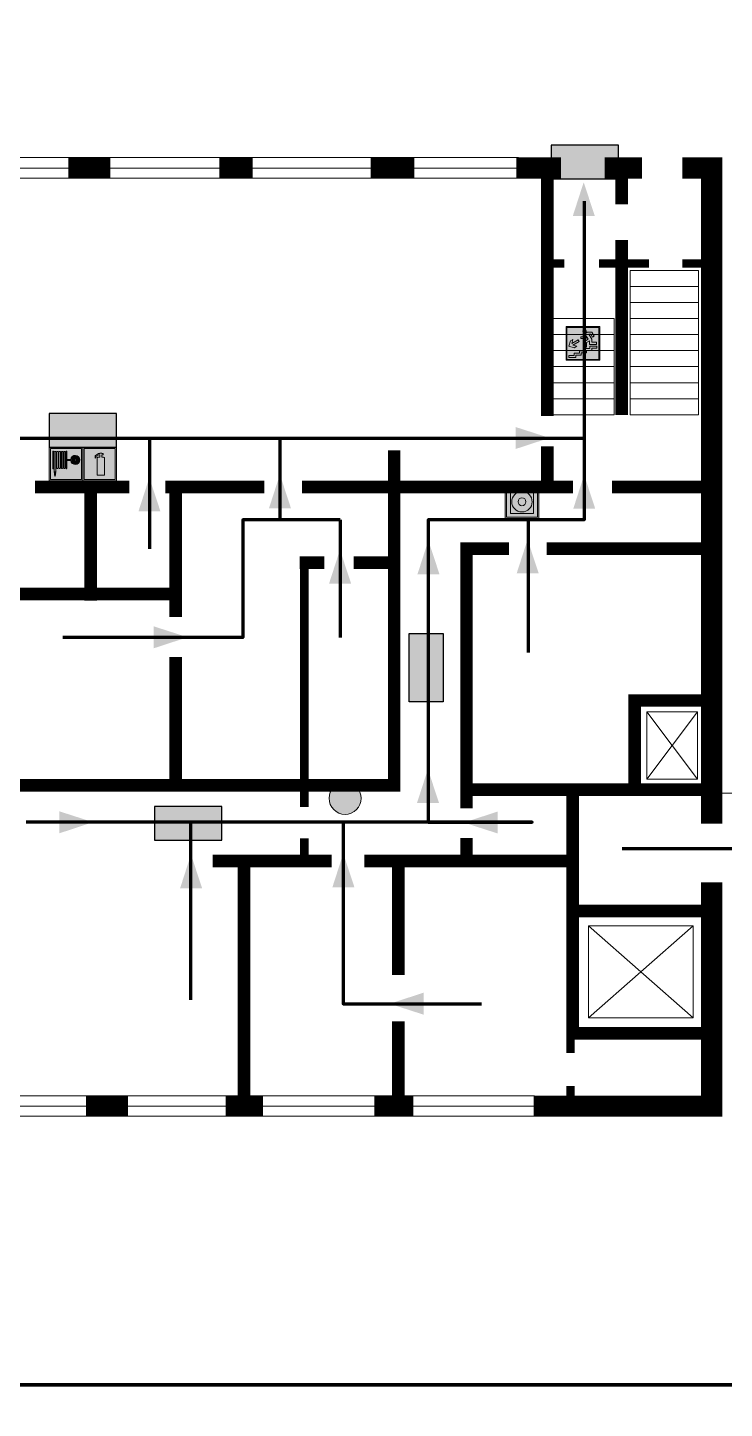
# Model space of a CAD drawing. Header units: millimetres. Extents: x 13114 to 67229, y 22859 to 38520.
# Drawn here: x 30772.3 to 30937.9, y 30494.2 to 30822.3 of the extents above; entities that cross this region are included whole.
import ezdxf

# ---------------------------------------------------------------- set-up
doc = ezdxf.new("R2010")
doc.units = ezdxf.units.MM
doc.layers.add('План_Штампы', color=7, linetype='Continuous')

# ---------------------------------------------------------------- blocks, each defined once
blk = doc.blocks.new('A$C7B4425F7')
at = {"true_color": 0xffffff}
blk.add_hatch(color=7, dxfattribs=at).paths.add_polyline_path([(0, 0), (-16, 0), (-16, -8), (0, -8)])
h = blk.add_hatch(color=126)
h.paths.add_polyline_path([(-0.2, -0.2), (-15.8, -0.2), (-15.8, -7.8), (-0.2, -7.8)])
h.paths.add_polyline_path([(-11.76, -2.03), (-11.76, -3.66), (-11.17, -3.66, -0.568275), (-11.17, -6.18), (-12.58, -6.18), (-12.58, -2.03)], flags=16)
h.paths.add_polyline_path([(-13.33, -4.12, -0.495768), (-13.59, -6.18), (-15.03, -6.18), (-15.03, -2.03), (-13.59, -2.03, -0.487973)], flags=16)
h.paths.add_polyline_path([(-10.25, -2.03), (-9.48, -2.03), (-9.48, -6.18), (-10.25, -6.18)], flags=16)
h.paths.add_polyline_path([(-13.84, -3.69), (-14.24, -3.69), (-14.24, -3.03), (-13.9, -3.03, -0.692621)], flags=0)
h.paths.add_polyline_path([(-9.15, -2.03), (-8.4, -2.03), (-8.04, -3.07), (-7.68, -2.03), (-6.93, -2.03), (-7.64, -4.1), (-6.93, -6.18), (-7.68, -6.18), (-8.04, -5.14), (-8.4, -6.18), (-9.15, -6.18), (-8.44, -4.1)], flags=16)
h.paths.add_polyline_path([(-11.76, -4.46), (-11.42, -4.46, -0.692621), (-11.36, -5.12), (-11.76, -5.12)], flags=0)
h.paths.add_polyline_path([(-13.9, -5.2), (-14.24, -5.2), (-14.24, -4.55), (-13.84, -4.55, -0.708038)], flags=0)
edge = h.paths.add_edge_path(flags=16)
edge.add_ellipse((-5.51, -4.08), major_axis=(0, 2.05), ratio=0.586184, start_angle=0, end_angle=360)
edge = h.paths.add_edge_path(flags=0)
edge.add_ellipse((-5.51, -4.08), major_axis=(0, 1.14), ratio=0.454828, start_angle=0, end_angle=360)
h.paths.add_polyline_path([(-4.13, -4.96, 0.377264), (-3.48, -4.52, 0.0555), (-3.16, -2.03), (-1.66, -2.03), (-1.66, -4.96), (-0.96, -4.96), (-0.96, -7.01), (-1.75, -7.01), (-1.75, -6.18), (-3.3, -6.18), (-3.3, -7.02), (-4.13, -7.02)], flags=16)
h.paths.add_polyline_path([(-2.73, -2.91), (-2.28, -2.91), (-2.28, -4.96), (-3.05, -4.96, 0.079136)], flags=0)
at = {"color": 126}
blk.add_lwpolyline([(-16, -8), (0, -8), (0, 0), (-16, 0)], close=True, dxfattribs=at)
blk = doc.blocks.new('A$C32E8229D')
at = {"true_color": 0xffffff}
blk.add_hatch(color=7, dxfattribs=at).paths.add_polyline_path([(0, 0), (0, -8), (16, -8), (16, 0)])
h = blk.add_hatch(color=126)
h.paths.add_polyline_path([(0.2, -0.2), (15.8, -0.2), (15.8, -7.8), (0.2, -7.8)])
h.paths.add_polyline_path([(13.49, -2.05), (12.08, -2.05), (11.37, -2.63, 0.162397), (11.29, -2.84), (11.29, -3.63), (10.35, -3.63), (10.35, -4.05), (11.68, -4.05), (11.68, -3.48), (12.26, -4.28), (11.29, -5.1), (11.29, -6.78), (11.85, -6.78), (11.85, -5.44), (12.8, -4.64), (12.8, -5.94), (14.46, -5.94), (14.46, -5.39), (13.45, -5.39), (13.45, -3.97), (12.46, -2.59), (13.15, -2.59), (13.69, -3.34), (14.18, -3)], flags=16)
h.paths.add_polyline_path([(10.74, -1.82, 1), (11.8, -1.82, 1)], flags=16)
h.paths.add_polyline_path([(9.39, -3.59), (5.99, -3.59), (6.56, -3.03), (5.91, -3.03), (5.1, -3.83), (5.91, -4.64), (6.56, -4.64), (5.99, -4.09), (9.39, -4.09)], flags=16)
h.paths.add_polyline_path([(4.29, -1.08), (1.72, -1.08), (1.72, -6.6), (4.29, -6.6)], flags=16)
at = {"color": 126}
blk.add_lwpolyline([(16, -8), (0, -8), (0, 0), (16, 0)], close=True, dxfattribs=at)
blk = doc.blocks.new('A$C54414219')
at = {"true_color": 0xffffff}
h = blk.add_hatch(color=7, dxfattribs=at)
h.paths.add_polyline_path([(2.39, -9.45), (2.39, -18.3), (11.23, -18.3), (11.23, -9.45)], flags=0)
h.paths.add_polyline_path([(10.71, -13.87, -1), (2.92, -13.87, -1)], flags=0)
h.paths.add_polyline_path([(8.3, -13.87, -1), (5.33, -13.87, -1)], flags=0)
h.paths.add_polyline_path([(0.41, -7.47), (0.41, -20.27), (13.21, -20.27), (13.21, -7.47)])
h.paths.add_polyline_path([(0.92, -19.77), (12.71, -19.77), (12.71, -7.98), (0.92, -7.98)], flags=16)
h.paths.add_polyline_path([(11.23, -9.45), (11.23, -18.3), (2.39, -18.3), (2.39, -9.45)], flags=0)
at = {"lineweight": 5}
h = blk.add_hatch(color=242, dxfattribs=at)
h.paths.add_polyline_path([(12.71, -7.98), (0.92, -7.98), (0.92, -19.77), (12.71, -19.77)])
h.paths.add_polyline_path([(11.23, -18.3), (2.39, -18.3), (2.39, -9.45), (11.23, -9.45)], flags=16)
h.paths.add_polyline_path([(10.71, -13.87, -1), (2.92, -13.87, -1)], flags=0)
h.paths.add_polyline_path([(8.3, -13.87, -1), (5.33, -13.87, -1)], flags=0)
at = {"true_color": 0xffffff}
h = blk.add_hatch(color=7, dxfattribs=at)
h.paths.add_polyline_path([(2.39, -9.45), (2.39, -18.3), (11.23, -18.3), (11.23, -9.45)])
h.paths.add_polyline_path([(10.71, -13.87, -1), (2.92, -13.87, -1)], flags=16)
h.paths.add_polyline_path([(8.3, -13.87, -1), (5.33, -13.87, -1)], flags=0)
at = {"lineweight": 5}
h = blk.add_hatch(color=242, dxfattribs=at)
h.paths.add_polyline_path([(2.92, -13.87, 1), (10.71, -13.87, 1)])
h.paths.add_polyline_path([(8.3, -13.87, -1), (5.33, -13.87, -1)], flags=16)
at = {"color": 242, "lineweight": 5}
for p, q in [((0.41, -20.27), (0.41, -7.47)), ((0.41, -7.47), (13.21, -7.47)), ((0.41, -7.47), (13.21, -7.47)), ((13.21, -20.27), (13.21, -7.47)), ((0.41, -20.27), (13.21, -20.27))]:
    blk.add_line(p, q, dxfattribs=at)
for points in [[(0.92, -7.98), (12.71, -7.98), (12.71, -19.77), (0.92, -19.77)], [(2.39, -9.45), (11.23, -9.45), (11.23, -18.3), (2.39, -18.3)]]:
    blk.add_lwpolyline(points, close=True, dxfattribs=at)
for radius in [3.89, 1.49]:
    blk.add_circle((6.81, -13.87), radius, dxfattribs=at)
blk = doc.blocks.new('A$C37112FD5')
at = {"true_color": 0xf5f5ff}
h = blk.add_hatch(color=7, dxfattribs=at)
h.dxf.hatch_style = 1
h.paths.add_polyline_path([(12.8, -7.4), (0, -7.4), (0, -20.2), (12.8, -20.2)])
h.paths.add_polyline_path([(12.29, -7.91), (12.29, -19.69), (0.51, -19.69), (0.51, -7.91)], flags=16)
h.paths.add_polyline_path([(4.98, -9.04, -0.42597), (5.17, -9.22), (5.17, -12.25), (5.17, -15.29, -0.432244), (4.98, -15.47), (4.83, -15.47, -0.42597), (4.64, -15.29), (4.64, -12.25), (4.64, -9.22, -0.432244), (4.83, -9.04)], flags=0)
h.paths.add_polyline_path([(4.28, -9.22), (4.28, -12.25), (4.28, -15.29, -0.432244), (4.09, -15.47), (3.94, -15.47, -0.42597), (3.75, -15.29), (3.75, -12.25), (3.75, -9.22, -0.432244), (3.94, -9.04), (4.09, -9.04, -0.42597)], flags=0)
h.paths.add_polyline_path([(5.72, -9.04), (5.87, -9.04, -0.42597), (6.06, -9.22), (6.06, -12.25), (6.06, -15.29, -0.432244), (5.87, -15.47), (5.72, -15.47, -0.42597), (5.53, -15.29), (5.53, -12.25), (5.53, -9.22, -0.432244)], flags=0)
h.paths.add_polyline_path([(6.42, -8.9), (6.5, -8.9, -0.42597), (6.69, -9.08), (6.69, -12.03), (8.21, -12.03, -15.824349), (8.21, -12.47), (6.69, -12.47), (6.69, -15.42, -0.432244), (6.5, -15.6), (6.42, -15.6)], flags=0)
h.paths.add_polyline_path([(3.39, -9.22), (3.39, -12.25), (3.39, -15.29, -0.432244), (3.2, -15.47), (3.05, -15.47, -0.42597), (2.85, -15.29), (2.85, -12.25), (2.85, -9.22, -0.432244), (3.05, -9.04), (3.2, -9.04, -0.42597)], flags=0)
h.paths.add_polyline_path([(2.5, -9.22), (2.5, -16.71), (1.96, -16.71), (1.96, -9.22, -0.432244), (2.15, -9.04), (2.31, -9.04, -0.42597)], flags=0)
h.paths.add_polyline_path([(1.61, -8.9), (1.61, -15.6), (1.57, -15.6, -0.42597), (1.37, -15.42), (1.37, -12.03), (1.37, -9.09, -0.432244), (1.57, -8.9)], flags=0)
h.paths.add_polyline_path([(9.76, -10.81), (9.76, -12.03), (8.49, -12.03, -0.336371)], flags=0)
h.paths.add_polyline_path([(8.49, -12.47), (9.76, -12.47), (9.76, -13.7, -0.336371)], flags=0)
h.paths.add_polyline_path([(10.11, -10.81, -0.336371), (11.38, -12.03), (10.11, -12.03)], flags=0)
h.paths.add_polyline_path([(10.11, -12.47), (11.38, -12.47, -0.336371), (10.11, -13.7)], flags=0)
h.paths.add_polyline_path([(2.5, -16.84), (2.5, -17.05), (1.97, -17.05), (1.97, -16.84)], flags=0)
h.paths.add_polyline_path([(2.5, -17.24, -0.033778), (2.24, -18.6, -0.033778), (1.97, -17.24)], flags=0)
h = blk.add_hatch(color=242)
h.dxf.hatch_style = 1
h.paths.add_polyline_path([(12.29, -7.91), (0.51, -7.91), (0.51, -19.69), (12.29, -19.69)])
h.paths.add_polyline_path([(6.42, -15.6), (6.42, -8.9), (6.5, -8.9, -0.42597), (6.69, -9.08), (6.69, -12.03), (8.21, -12.03, -15.824349), (8.21, -12.47), (6.69, -12.47), (6.69, -15.42, -0.432244), (6.5, -15.6)], flags=16)
h.paths.add_polyline_path([(5.87, -15.47), (5.72, -15.47, -0.42597), (5.53, -15.29), (5.53, -12.25), (5.53, -9.22, -0.432244), (5.72, -9.04), (5.87, -9.04, -0.42597), (6.06, -9.22), (6.06, -12.25), (6.06, -15.29, -0.432244)], flags=16)
h.paths.add_polyline_path([(4.98, -15.47), (4.83, -15.47, -0.42597), (4.64, -15.29), (4.64, -12.25), (4.64, -9.22, -0.432244), (4.83, -9.04), (4.98, -9.04, -0.42597), (5.17, -9.22), (5.17, -12.25), (5.17, -15.29, -0.432244)], flags=16)
h.paths.add_polyline_path([(4.09, -15.47), (3.94, -15.47, -0.42597), (3.75, -15.29), (3.75, -12.25), (3.75, -9.22, -0.432244), (3.94, -9.04), (4.09, -9.04, -0.42597), (4.28, -9.22), (4.28, -12.25), (4.28, -15.29, -0.432244)], flags=16)
h.paths.add_polyline_path([(3.2, -15.47), (3.05, -15.47, -0.42597), (2.85, -15.29), (2.85, -12.25), (2.85, -9.22, -0.432244), (3.05, -9.04), (3.2, -9.04, -0.42597), (3.39, -9.22), (3.39, -12.25), (3.39, -15.29, -0.432244)], flags=16)
h.paths.add_polyline_path([(2.5, -17.05), (1.97, -17.05), (1.97, -16.84), (2.5, -16.84)], flags=16)
h.paths.add_polyline_path([(2.5, -17.24, -0.033778), (2.24, -18.6, -0.033778), (1.97, -17.24)], flags=16)
h.paths.add_polyline_path([(2.5, -16.71), (1.96, -16.71), (1.96, -9.22, -0.432244), (2.15, -9.04), (2.31, -9.04, -0.42597), (2.5, -9.22)], flags=16)
h.paths.add_polyline_path([(1.61, -15.6), (1.57, -15.6, -0.42597), (1.37, -15.42), (1.37, -12.03), (1.37, -9.09, -0.432244), (1.57, -8.9), (1.61, -8.9)], flags=16)
h.paths.add_polyline_path([(8.49, -12.47), (9.76, -12.47), (9.76, -13.7, -0.336371)], flags=0)
h.paths.add_polyline_path([(10.11, -13.7), (10.11, -12.47), (11.38, -12.47, -0.336371)], flags=0)
h.paths.add_polyline_path([(8.49, -12.03, -0.336371), (9.76, -10.81), (9.76, -12.03)], flags=0)
h.paths.add_polyline_path([(10.11, -12.03), (10.11, -10.81, -0.336371), (11.38, -12.03)], flags=0)
h = blk.add_hatch(color=7, dxfattribs=at)
h.dxf.hatch_style = 1
h.paths.add_polyline_path([(1.61, -8.9), (1.57, -8.9, 0.432244), (1.37, -9.09), (1.37, -12.03), (1.37, -15.42, 0.42597), (1.57, -15.6), (1.61, -15.6)])
h.paths.add_polyline_path([(2.5, -9.22, 0.42597), (2.31, -9.04), (2.15, -9.04, 0.432244), (1.96, -9.22), (1.96, -16.71), (2.5, -16.71)])
h.paths.add_polyline_path([(2.5, -16.84), (1.97, -16.84), (1.97, -17.05), (2.5, -17.05)])
h.paths.add_polyline_path([(2.5, -17.24), (1.97, -17.24, 0.033778), (2.24, -18.6, 0.033778)])
h.paths.add_polyline_path([(3.39, -12.25), (3.39, -9.22, 0.42597), (3.2, -9.04), (3.05, -9.04, 0.432244), (2.85, -9.22), (2.85, -12.25), (2.85, -15.29, 0.42597), (3.05, -15.47), (3.2, -15.47, 0.432244), (3.39, -15.29)])
h.paths.add_polyline_path([(4.28, -12.25), (4.28, -9.22, 0.42597), (4.09, -9.04), (3.94, -9.04, 0.432244), (3.75, -9.22), (3.75, -12.25), (3.75, -15.29, 0.42597), (3.94, -15.47), (4.09, -15.47, 0.432244), (4.28, -15.29)])
h.paths.add_polyline_path([(5.17, -12.25), (5.17, -9.22, 0.42597), (4.98, -9.04), (4.83, -9.04, 0.432244), (4.64, -9.22), (4.64, -12.25), (4.64, -15.29, 0.42597), (4.83, -15.47), (4.98, -15.47, 0.432244), (5.17, -15.29)])
h.paths.add_polyline_path([(6.06, -12.25), (6.06, -9.22, 0.42597), (5.87, -9.04), (5.72, -9.04, 0.432244), (5.53, -9.22), (5.53, -12.25), (5.53, -15.29, 0.42597), (5.72, -15.47), (5.87, -15.47, 0.432244), (6.06, -15.29)])
h.paths.add_polyline_path([(6.69, -12.47), (8.21, -12.47, 15.824349), (8.21, -12.03), (6.69, -12.03), (6.69, -9.08, 0.42597), (6.5, -8.9), (6.42, -8.9), (6.42, -15.6), (6.5, -15.6, 0.432244), (6.69, -15.42)])
h.paths.add_polyline_path([(8.49, -12.47), (9.76, -12.47), (9.76, -13.7, -0.336371)], flags=16)
h.paths.add_polyline_path([(8.49, -12.03, -0.336371), (9.76, -10.81), (9.76, -12.03)], flags=16)
h.paths.add_polyline_path([(10.11, -12.47), (11.38, -12.47, -0.336371), (10.11, -13.7)], flags=16)
h.paths.add_polyline_path([(10.11, -12.03), (10.11, -10.81, -0.336371), (11.38, -12.03)], flags=16)
h = blk.add_hatch(color=242)
h.dxf.hatch_style = 1
h.paths.add_polyline_path([(9.76, -10.81, 0.336371), (8.49, -12.03), (9.76, -12.03)])
h.paths.add_polyline_path([(10.11, -10.81), (10.11, -12.03), (11.38, -12.03, 0.336371)])
h.paths.add_polyline_path([(11.38, -12.47), (10.11, -12.47), (10.11, -13.7, 0.336371)])
h.paths.add_polyline_path([(9.76, -12.47), (8.49, -12.47, 0.336371), (9.76, -13.7)])
at = {"color": 242, "lineweight": 5}
for p, q in [((0, -20.2), (0, -7.4)), ((0, -7.4), (12.8, -7.4)), ((1.37, -12.03), (1.37, -9.08)), ((1.57, -8.9), (1.61, -8.9)), ((1.61, -8.9), (1.61, -15.6)), ((1.96, -16.71), (1.96, -9.22)), ((2.15, -9.04), (2.31, -9.04)), ((2.5, -16.71), (2.5, -9.22)), ((2.85, -12.25), (2.85, -9.22)), ((3.05, -9.04), (3.2, -9.04)), ((3.39, -12.25), (3.39, -9.22)), ((3.75, -12.25), (3.75, -9.22)), ((3.94, -9.04), (4.09, -9.04)), ((4.28, -12.25), (4.28, -9.22)), ((4.64, -12.25), (4.64, -9.22)), ((4.83, -9.04), (4.98, -9.04)), ((5.17, -12.25), (5.17, -9.22)), ((5.53, -12.25), (5.53, -9.22)), ((5.72, -9.04), (5.87, -9.04)), ((6.06, -12.25), (6.06, -9.22)), ((6.42, -8.9), (6.42, -15.6)), ((6.5, -8.9), (6.42, -8.9)), ((6.69, -12.03), (6.69, -9.08)), ((12.8, -20.2), (12.8, -7.4)), ((1.37, -12.03), (1.37, -15.42)), ((1.57, -15.6), (1.61, -15.6)), ((2.85, -12.25), (2.85, -15.29)), ((3.05, -15.47), (3.2, -15.47)), ((3.39, -12.25), (3.39, -15.29)), ((3.75, -12.25), (3.75, -15.29)), ((3.94, -15.47), (4.09, -15.47)), ((4.28, -12.25), (4.28, -15.29)), ((4.64, -12.25), (4.64, -15.29)), ((4.83, -15.47), (4.98, -15.47)), ((5.17, -12.25), (5.17, -15.29)), ((5.53, -12.25), (5.53, -15.29)), ((5.72, -15.47), (5.87, -15.47)), ((6.06, -12.25), (6.06, -15.29)), ((6.42, -15.6), (6.5, -15.6)), ((8.21, -12.03), (6.69, -12.03)), ((8.21, -12.47), (6.69, -12.47)), ((6.69, -12.47), (6.69, -15.42)), ((9.76, -12.03), (8.49, -12.03)), ((9.76, -12.47), (8.49, -12.47)), ((9.76, -10.81), (9.76, -12.03)), ((9.76, -12.47), (9.76, -13.7)), ((10.11, -10.81), (10.11, -12.03)), ((11.38, -12.03), (10.11, -12.03)), ((11.38, -12.47), (10.11, -12.47)), ((10.11, -12.47), (10.11, -13.7)), ((0, -20.2), (12.8, -20.2)), ((1.96, -16.71), (2.5, -16.71)), ((1.97, -16.84), (2.5, -16.84)), ((1.97, -17.05), (1.97, -16.84)), ((2.5, -17.05), (1.97, -17.05)), ((1.97, -17.24), (2.5, -17.24)), ((2.5, -16.84), (2.5, -17.05))]:
    blk.add_line(p, q, dxfattribs=at)
blk.add_lwpolyline([(0.51, -7.91), (12.29, -7.91), (12.29, -19.69), (0.51, -19.69)], close=True, dxfattribs=at)
for centre, radius, start, end in [((1.56, -9.09), 0.182, 87.1027, 180.6071), ((2.15, -9.22), 0.182, 87.1027, 180.6071), ((2.32, -9.22), 0.182, 359.3929, 92.8973), ((3.04, -9.22), 0.182, 87.1027, 180.6071), ((3.21, -9.22), 0.182, 359.3929, 92.8973), ((3.93, -9.22), 0.182, 87.1027, 180.6071), ((4.1, -9.22), 0.182, 359.3929, 92.8973), ((4.82, -9.22), 0.182, 87.1027, 180.6071), ((4.99, -9.22), 0.182, 359.3929, 92.8973), ((5.71, -9.22), 0.182, 87.1027, 180.6071), ((5.88, -9.22), 0.182, 359.3929, 92.8973), ((6.51, -9.09), 0.182, 359.3929, 92.8973), ((1.56, -15.42), 0.182, 179.3929, 272.8973), ((3.04, -15.29), 0.182, 179.3929, 272.8973), ((3.21, -15.29), 0.182, 267.1027, 0.6071), ((3.93, -15.29), 0.182, 179.3929, 272.8973), ((4.1, -15.29), 0.182, 267.1027, 0.6071), ((4.82, -15.29), 0.182, 179.3929, 272.8973), ((4.99, -15.29), 0.182, 267.1027, 0.6071), ((5.71, -15.29), 0.182, 179.3929, 272.8973), ((5.88, -15.29), 0.182, 267.1027, 0.6071), ((6.51, -15.42), 0.182, 267.1027, 0.6071), ((9.93, -12.25), 1.74, 187.2319, 172.7681), ((9.93, -12.25), 1.46, 96.9927, 171.3585), ((9.93, -12.25), 1.46, 188.6415, 263.0073), ((9.93, -12.25), 1.46, 8.6415, 83.0073), ((9.93, -12.25), 1.46, 276.9927, 351.3585), ((12.17, -15.98), 10.27, 187.041, 194.7793), ((-7.7, -15.98), 10.27, 345.2207, 352.959)]:
    blk.add_arc(centre, radius, start, end, dxfattribs=at)
blk = doc.blocks.new('A$C3AD82952')
at = {"true_color": 0xf5f5ff}
h = blk.add_hatch(color=7, dxfattribs=at)
h.dxf.hatch_style = 1
h.paths.add_polyline_path([(8.21, 8.73, 0.414214), (7.89, 9.05), (7.22, 9.05), (7.22, 9.92), (7.59, 9.92, 1), (7.57, 10.36), (7.22, 10.36), (7.22, 10.6), (6.43, 10.6), (6.43, 10.36), (6.01, 10.36), (4.74, 9.59), (4.74, 8.69), (4.98, 8.73), (4.98, 9.26), (6.12, 9.91), (6.43, 9.91), (6.43, 9.05), (5.76, 9.05, 0.414214), (5.44, 8.73), (5.44, 2.2), (8.21, 2.2)], flags=0)
h.paths.add_polyline_path([(12.8, 12.8), (0, 12.8), (0, 0), (12.8, 0)])
h.paths.add_polyline_path([(0.51, 12.29), (12.29, 12.29), (12.29, 0.51), (0.51, 0.51)], flags=16)
h.paths.add_polyline_path([(4.74, 9.59), (6.01, 10.36), (6.43, 10.36), (6.43, 10.6), (7.22, 10.6), (7.22, 10.36), (7.59, 10.36, -0.94586), (7.59, 9.92), (7.22, 9.92), (7.22, 9.05), (7.89, 9.05, -0.414214), (8.21, 8.73), (8.21, 2.2), (5.44, 2.2), (5.44, 8.73, -0.414214), (5.76, 9.05), (6.43, 9.05), (6.43, 9.91), (6.12, 9.91), (4.98, 9.26), (4.98, 8.73), (4.74, 8.69)], flags=0)
h = blk.add_hatch(color=242)
h.dxf.hatch_style = 1
h.paths.add_polyline_path([(12.29, 12.29), (0.51, 12.29), (0.51, 0.51), (12.29, 0.51)])
h.paths.add_polyline_path([(4.74, 8.69), (4.74, 9.59), (6.01, 10.36), (6.43, 10.36), (6.43, 10.6), (7.22, 10.6), (7.22, 10.36), (7.59, 10.36, -0.94586), (7.59, 9.92), (7.22, 9.92), (7.22, 9.05), (7.89, 9.05, -0.414214), (8.21, 8.73), (8.21, 2.2), (5.44, 2.2), (5.44, 8.73, -0.414214), (5.76, 9.05), (6.43, 9.05), (6.43, 9.91), (6.12, 9.91), (4.98, 9.26), (4.98, 8.73)], flags=16)
h = blk.add_hatch(color=7, dxfattribs=at)
h.dxf.hatch_style = 1
h.paths.add_polyline_path([(8.21, 8.73, 0.414214), (7.89, 9.05), (7.22, 9.05), (7.22, 9.92), (7.59, 9.92, 1), (7.57, 10.36), (7.22, 10.36), (7.22, 10.6), (6.43, 10.6), (6.43, 10.36), (6.01, 10.36), (4.74, 9.59), (4.74, 8.69), (4.98, 8.73), (4.98, 9.26), (6.12, 9.91), (6.43, 9.91), (6.43, 9.05), (5.76, 9.05, 0.414214), (5.44, 8.73), (5.44, 2.2), (8.21, 2.2)])
at = {"color": 242, "lineweight": 5}
for p, q in [((0, 0), (0, 12.8)), ((0, 12.8), (12.8, 12.8)), ((7.22, 10.6), (6.43, 10.6)), ((6.43, 10.6), (6.43, 10.36)), ((7.22, 10.36), (7.22, 10.6)), ((12.8, 0), (12.8, 12.8)), ((6.01, 10.36), (4.74, 9.59)), ((4.74, 9.59), (4.74, 8.69)), ((4.74, 8.69), (4.98, 8.73)), ((4.98, 9.26), (6.12, 9.91)), ((4.98, 8.73), (4.98, 9.26)), ((5.44, 2.2), (5.44, 8.73)), ((5.76, 9.05), (6.43, 9.05)), ((6.01, 10.36), (6.43, 10.36)), ((6.12, 9.91), (6.43, 9.91)), ((6.43, 9.91), (6.43, 9.05)), ((7.59, 10.36), (7.22, 10.36)), ((7.22, 9.05), (7.22, 9.92)), ((7.59, 9.92), (7.22, 9.92)), ((7.89, 9.05), (7.22, 9.05)), ((8.21, 2.2), (8.21, 8.73)), ((0, 0), (12.8, 0)), ((5.44, 2.2), (8.21, 2.2))]:
    blk.add_line(p, q, dxfattribs=at)
blk.add_lwpolyline([(0.51, 12.29), (12.29, 12.29), (12.29, 0.51), (0.51, 0.51)], close=True, dxfattribs=at)
for centre, radius, start, end in [((5.76, 8.73), 0.32, 90, 180), ((7.58, 10.14), 0.223, 273.1875, 86.8125), ((7.89, 8.73), 0.32, 0, 90)]:
    blk.add_arc(centre, radius, start, end, dxfattribs=at)
blk = doc.blocks.new('вниз 3')
at = {"lineweight": 0, "true_color": 0xffffff}
h = blk.add_hatch(color=7, dxfattribs=at)
h.dxf.hatch_style = 1
h.paths.add_polyline_path([(40997.5, -4475.69), (40997.25, -4475.28), (40995.76, -4476.15), (40995.97, -4475.23), (40995.39, -4475.56), (40995.05, -4476.83), (40996.33, -4477.17), (40996.91, -4476.83), (40996, -4476.55)], flags=0)
h.paths.add_polyline_path([(40999.81, -4473.95), (41000.22, -4473.95), (41000.64, -4474.67), (41001.03, -4474.43), (41000.46, -4473.49), (41000.42, -4473.49), (40999.43, -4473.49), (40998.68, -4473.92), (40998.68, -4474.57), (40997.88, -4474.57), (40997.88, -4475), (40999.14, -4475), (40999.14, -4474.43), (40999.14, -4474.38), (40999.59, -4475.15), (40998.72, -4475.67), (40998.72, -4477.06), (40999.24, -4477.06), (40999.24, -4475.96), (40999.95, -4475.56), (40999.95, -4476.43), (41001.61, -4476.43), (41001.61, -4475.88), (41000.47, -4475.88), (41000.47, -4475.12)], flags=0)
h.paths.add_polyline_path([(40999.2, -4473.24, 1), (40998.35, -4473.24, 1)], flags=0)
h.paths.add_polyline_path([(41000.46, -4477.26), (41001.69, -4477.26), (41001.69, -4476.84), (41000.03, -4476.84), (41000.03, -4477.39), (40998.78, -4477.39), (40998.78, -4477.95), (40997.53, -4477.95), (40997.53, -4478.5), (40996.29, -4478.5), (40996.29, -4479.06), (40995.05, -4479.06), (40995.05, -4479.48), (40995.29, -4479.48), (40996.72, -4479.48), (40996.72, -4478.92), (40997.97, -4478.92), (40997.97, -4478.36), (40999.2, -4478.36), (40999.2, -4477.81), (41000.46, -4477.81)], flags=0)
h.paths.add_polyline_path([(41002.37, -4472.17), (40994.37, -4472.17), (40994.37, -4480.17), (41002.37, -4480.17)])
h.paths.add_polyline_path([(41002.16, -4479.96), (40994.57, -4479.96), (40994.57, -4472.37), (41002.16, -4472.37)], flags=16)
h.paths.add_polyline_path([(41001.61, -4475.88), (41001.61, -4476.43), (40999.95, -4476.43), (40999.95, -4475.56), (40999.24, -4475.96), (40999.24, -4477.06), (40998.72, -4477.06), (40998.72, -4475.67), (40999.59, -4475.15), (40999.14, -4474.38), (40999.14, -4474.43), (40999.14, -4475), (40997.88, -4475), (40997.88, -4474.57), (40998.68, -4474.57), (40998.68, -4473.92), (40999.43, -4473.49), (41000.42, -4473.49), (41000.46, -4473.49), (41001.03, -4474.43), (41000.64, -4474.67), (41000.22, -4473.95), (40999.81, -4473.95), (41000.47, -4475.12), (41000.47, -4475.88)], flags=0)
h.paths.add_polyline_path([(41001.69, -4476.84), (41001.69, -4477.26), (41000.46, -4477.26), (41000.46, -4477.81), (40999.2, -4477.81), (40999.2, -4478.36), (40997.97, -4478.36), (40997.97, -4478.92), (40996.72, -4478.92), (40996.72, -4479.48), (40995.05, -4479.48), (40995.05, -4479.06), (40996.29, -4479.06), (40996.29, -4478.5), (40997.53, -4478.5), (40997.53, -4477.95), (40998.78, -4477.95), (40998.78, -4477.39), (41000.03, -4477.39), (41000.03, -4476.84)], flags=0)
h.paths.add_polyline_path([(40998.35, -4473.24, -1), (40999.2, -4473.24, -1)], flags=0)
h.paths.add_polyline_path([(40997.5, -4475.69), (40996, -4476.55), (40996.91, -4476.83), (40996.33, -4477.17), (40995.05, -4476.83), (40995.39, -4475.56), (40995.97, -4475.23), (40995.76, -4476.15), (40997.25, -4475.28)], flags=0)
at = {"lineweight": 0}
h = blk.add_hatch(color=126, dxfattribs=at)
h.dxf.hatch_style = 1
h.paths.add_polyline_path([(41002.16, -4472.37), (40994.57, -4472.37), (40994.57, -4479.96), (41002.16, -4479.96)])
h.paths.add_polyline_path([(40995.97, -4475.23), (40995.76, -4476.15), (40997.25, -4475.28), (40997.5, -4475.69), (40996, -4476.55), (40996.91, -4476.83), (40996.33, -4477.17), (40995.05, -4476.83), (40995.39, -4475.56)], flags=16)
h.paths.add_polyline_path([(40997.88, -4474.57), (40998.68, -4474.57), (40998.68, -4473.92), (40999.43, -4473.49), (41000.42, -4473.49), (41000.46, -4473.49), (41001.03, -4474.43), (41000.64, -4474.67), (41000.22, -4473.95), (40999.81, -4473.95), (41000.47, -4475.12), (41000.47, -4475.88), (41001.61, -4475.88), (41001.61, -4476.43), (40999.95, -4476.43), (40999.95, -4475.56), (40999.24, -4475.96), (40999.24, -4477.06), (40998.72, -4477.06), (40998.72, -4475.67), (40999.59, -4475.15), (40999.14, -4474.38), (40999.14, -4474.43), (40999.14, -4475), (40997.88, -4475)], flags=16)
h.paths.add_polyline_path([(40998.35, -4473.24, -1), (40999.2, -4473.24, -1)], flags=16)
h.paths.add_polyline_path([(40997.53, -4477.95), (40998.78, -4477.95), (40998.78, -4477.39), (41000.03, -4477.39), (41000.03, -4476.84), (41001.69, -4476.84), (41001.69, -4477.26), (41000.46, -4477.26), (41000.46, -4477.81), (40999.2, -4477.81), (40999.2, -4478.36), (40997.97, -4478.36), (40997.97, -4478.92), (40996.72, -4478.92), (40996.72, -4479.48), (40995.05, -4479.48), (40995.05, -4479.06), (40996.29, -4479.06), (40996.29, -4478.5), (40997.53, -4478.5)], flags=16)
at = {"lineweight": 0, "true_color": 0xffffff}
h = blk.add_hatch(color=7, dxfattribs=at)
h.dxf.hatch_style = 1
h.paths.add_polyline_path([(40999.2, -4473.24, 1), (40998.35, -4473.24, 1)])
h.paths.add_polyline_path([(40999.81, -4473.95), (41000.22, -4473.95), (41000.64, -4474.67), (41001.03, -4474.43), (41000.46, -4473.49), (41000.42, -4473.49), (40999.43, -4473.49), (40998.68, -4473.92), (40998.68, -4474.57), (40997.88, -4474.57), (40997.88, -4475), (40999.14, -4475), (40999.14, -4474.43), (40999.14, -4474.38), (40999.59, -4475.15), (40998.72, -4475.67), (40998.72, -4477.06), (40999.24, -4477.06), (40999.24, -4475.96), (40999.95, -4475.56), (40999.95, -4476.43), (41001.61, -4476.43), (41001.61, -4475.88), (41000.47, -4475.88), (41000.47, -4475.12)])
h.paths.add_polyline_path([(40999.2, -4477.81), (41000.46, -4477.81), (41000.46, -4477.26), (41001.69, -4477.26), (41001.69, -4476.84), (41000.03, -4476.84), (41000.03, -4477.39), (40998.78, -4477.39), (40998.78, -4477.95), (40997.53, -4477.95), (40997.53, -4478.5), (40996.29, -4478.5), (40996.29, -4479.06), (40995.05, -4479.06), (40995.05, -4479.48), (40995.29, -4479.48), (40996.72, -4479.48), (40996.72, -4478.92), (40997.97, -4478.92), (40997.97, -4478.36), (40999.2, -4478.36)])
h.paths.add_polyline_path([(40997.5, -4475.69), (40997.25, -4475.28), (40995.76, -4476.15), (40995.97, -4475.23), (40995.39, -4475.56), (40995.05, -4476.83), (40996.33, -4477.17), (40996.91, -4476.83), (40996, -4476.55)])
at = {"color": 126, "lineweight": 0}
for points in [[(40994.37, -4472.17), (41002.37, -4472.17), (41002.37, -4480.17), (40994.37, -4480.17)], [(40994.57, -4472.37), (41002.16, -4472.37), (41002.16, -4479.96), (40994.57, -4479.96)]]:
    blk.add_lwpolyline(points, close=True, dxfattribs=at)
for points in [[(40995.05, -4476.83), (40995.39, -4475.56), (40995.97, -4475.23), (40995.76, -4476.15), (40997.25, -4475.28), (40997.5, -4475.69), (40996, -4476.55), (40996.91, -4476.83), (40996.33, -4477.17), (40995.05, -4476.83)], [(40999.14, -4474.43), (40999.14, -4475), (40997.88, -4475), (40997.88, -4474.57), (40998.68, -4474.57), (40998.68, -4473.92), (40999.43, -4473.49), (41000.42, -4473.49), (41000.46, -4473.49), (41001.03, -4474.43), (41000.64, -4474.67), (41000.22, -4473.95), (40999.81, -4473.95), (41000.47, -4475.12), (41000.47, -4475.88), (41001.61, -4475.88), (41001.61, -4476.43), (40999.95, -4476.43), (40999.95, -4475.56), (40999.24, -4475.96), (40999.24, -4477.06), (40998.72, -4477.06), (40998.72, -4475.67), (40999.59, -4475.15), (40999.14, -4474.38), (40999.14, -4474.43)], [(40995.29, -4479.48), (40995.05, -4479.48), (40995.05, -4479.06), (40996.29, -4479.06), (40996.29, -4478.5), (40997.53, -4478.5), (40997.53, -4477.95), (40998.78, -4477.95), (40998.78, -4477.39), (41000.03, -4477.39), (41000.03, -4476.84), (41001.69, -4476.84), (41001.69, -4477.26), (41000.46, -4477.26), (41000.46, -4477.81), (40999.2, -4477.81), (40999.2, -4478.36), (40997.97, -4478.36), (40997.97, -4478.92), (40996.72, -4478.92), (40996.72, -4479.48), (40995.05, -4479.48)]]:
    blk.add_lwpolyline(points, dxfattribs=at)
blk.add_circle((40998.77, -4473.24), 0.426, dxfattribs=at)
blk = doc.blocks.new('A$C7B8C2D5B')
at = {"lineweight": 0}
h = blk.add_hatch(color=5, dxfattribs=at)
h.dxf.hatch_style = 1
h.paths.add_polyline_path([(1.4, -3.02, 1), (-2.11, -3.02, 1)])
at = {"color": 5, "lineweight": 0}
blk.add_circle((-0.36, -3.02), 1.75, dxfattribs=at)

msp = doc.modelspace()

# ---------------------------------------------------------------- linework, layer by layer
at = {"color": 1, "lineweight": 100}
for points in [[(30531.41, 30894.76), (31131.41, 30894.76), (31131.41, 30499.76), (30531.41, 30499.76)], [(30531.41, 30499.76), (31131.41, 30499.76), (31131.41, 30104.76), (30531.41, 30104.76)]]:
    msp.add_lwpolyline(points, close=True, dxfattribs=at)
at = {"lineweight": 0}
for points in [[(30888.45, 30788.95), (30569.45, 30788.95)], [(30888.96, 30791.44), (30569.97, 30791.44)], [(30888.6, 30786.52), (30569.61, 30786.52)], [(30931.52, 30659.68), (30919.51, 30643.66)], [(30931.52, 30643.66), (30919.51, 30659.68)], [(30953.72, 30593.24), (30953.72, 30640.35), (30935.5, 30640.35)], [(30930.5, 30608.87), (30905.61, 30587)], [(30930.5, 30587), (30905.61, 30608.87)], [(30892.56, 30565.97), (30610.22, 30565.97)], [(30892.78, 30568.42), (30610.44, 30568.42)], [(30892.67, 30563.57), (30610.32, 30563.57)]]:
    msp.add_lwpolyline(points, dxfattribs=at)
for points, const_width in [([(30782.01, 30788.95), (30791.94, 30788.95)], 5), ([(30817.91, 30788.95), (30825.81, 30788.95)], 5), ([(30853.81, 30788.95), (30864.19, 30788.95)], 5), ([(30899.08, 30788.95), (30888.45, 30788.95)], 5), ([(30895.85, 30730.04), (30895.85, 30788.95)], 3), ([(30918.32, 30788.95), (30909.49, 30788.95)], 5), ([(30913.51, 30788.36), (30913.51, 30780.34)], 3), ([(30927.94, 30788.95), (30934.89, 30788.95), (30934.89, 30633.11)], 5), ([(30913.51, 30771.86), (30913.51, 30730.28)], 3), ([(30895.85, 30766.25), (30899.85, 30766.25)], 2), ([(30919.96, 30766.25), (30908.13, 30766.25)], 2), ([(30935.34, 30766.25), (30927.95, 30766.25)], 2), ([(30859.43, 30721.87), (30859.43, 30713.13), (30837.53, 30713.13)], 3), ([(30895.85, 30713.62), (30895.85, 30722.8)], 3), ([(30750.91, 30713.13), (30750.91, 30687.72), (30806.96, 30687.72)], 3), ([(30796.47, 30713.13), (30774.03, 30713.13)], 3), ([(30787.26, 30713.13), (30787.26, 30686.15)], 3), ([(30828.58, 30713.13), (30805, 30713.13)], 3), ([(30807.51, 30713.13), (30807.51, 30682.24)], 3), ([(30859.43, 30713.13), (30859.43, 30708.14)], 3), ([(30901.95, 30713.13), (30859.77, 30713.13), (30859.77, 30713.13)], 3), ([(30934.19, 30713.13), (30911.21, 30713.13)], 3), ([(30859.43, 30709.92), (30859.43, 30642.23), (30841.02, 30642.23)], 3), ([(30876.62, 30660.92), (30876.62, 30698.47), (30886.73, 30698.47)], 3), ([(30895.65, 30698.47), (30934.82, 30698.47)], 3), ([(30837, 30695.15), (30842.85, 30695.15)], 3), ([(30849.83, 30695.15), (30859.43, 30695.15)], 3), ([(30838.08, 30695.12), (30838.08, 30637.11)], 2), ([(30807.51, 30672.71), (30807.51, 30642.23)], 3), ([(30933.32, 30583.32), (30901.88, 30583.32), (30901.88, 30641.23), (30936.18, 30641.23), (30916.62, 30641.23), (30916.62, 30662.4), (30935.25, 30662.4), (30915.1, 30662.4)], 3), ([(30876.62, 30660.92), (30876.62, 30647.64)], 3), ([(30876.62, 30647.73), (30876.62, 30636.79)], 3), ([(30822.07, 30642.23), (30767.48, 30642.23)], 3), ([(30842, 30642.23), (30822.07, 30642.23)], 3), ([(30916.62, 30641.23), (30876.72, 30641.23)], 3), ([(30876.62, 30629.72), (30876.62, 30624.23), (30901, 30624.23), (30852.34, 30624.23)], 3), ([(30838.08, 30624.23), (30838.08, 30629.66)], 2), ([(30844.59, 30624.23), (30816.26, 30624.23)], 3), ([(30823.72, 30624.23), (30823.72, 30565.95)], 3), ([(30860.4, 30624.23), (30860.4, 30597.19)], 3), ([(30934.89, 30619.14), (30934.89, 30565.97), (30892.56, 30565.97)], 5), ([(30901.88, 30612.38), (30934.08, 30612.38)], 3), ([(30860.4, 30586.12), (30860.4, 30567.92)], 3), ([(30901.32, 30583.32), (30901.32, 30578.61)], 2), ([(30901.32, 30570.8), (30901.32, 30566.64)], 2), ([(30796.16, 30565.97), (30786.16, 30565.97)], 5), ([(30828.29, 30565.97), (30819.37, 30565.97)], 5), ([(30864, 30565.97), (30854.71, 30565.97)], 5)]:
    msp.add_lwpolyline(points, dxfattribs=dict(at, const_width=const_width))
at = {"color": 126, "lineweight": 100, "true_color": 0x008754}
for points in [[(30904.56, 30781.05), (30904.56, 30705.32), (30867.48, 30705.32), (30867.48, 30633.45), (30892.2, 30633.45), (30771.96, 30633.45)], [(30904.56, 30724.65), (30738.35, 30724.65)], [(30801.26, 30724.65), (30801.26, 30698.47)], [(30832.27, 30724.65), (30832.27, 30705.32)], [(30846.59, 30705.32), (30823.44, 30705.32), (30823.44, 30677.39), (30780.7, 30677.39)], [(30846.59, 30705.32), (30846.59, 30677.39)], [(30891.27, 30705.32), (30891.27, 30673.82)], [(30811.04, 30633.45), (30811.04, 30591.29)], [(30847.27, 30633.45), (30847.27, 30590.33), (30880.17, 30590.33)], [(30946.54, 30616.78), (30946.54, 30627.15), (30913.64, 30627.15)]]:
    msp.add_lwpolyline(points, dxfattribs=at)
at = {"lineweight": 0}
for points in [[(30931.78, 30764.6), (30915.5, 30764.6), (30915.5, 30760.79), (30931.78, 30760.79)], [(30931.78, 30760.79), (30915.5, 30760.79), (30915.5, 30756.98), (30931.78, 30756.98)], [(30931.78, 30756.98), (30915.5, 30756.98), (30915.5, 30753.17), (30931.78, 30753.17)], [(30911.75, 30753.17), (30895.47, 30753.17), (30895.47, 30749.36), (30911.75, 30749.36)], [(30931.78, 30753.17), (30915.5, 30753.17), (30915.5, 30749.36), (30931.78, 30749.36)], [(30911.75, 30749.36), (30895.47, 30749.36), (30895.47, 30745.55), (30911.75, 30745.55)], [(30931.78, 30749.36), (30915.5, 30749.36), (30915.5, 30745.55), (30931.78, 30745.55)], [(30911.75, 30745.55), (30895.47, 30745.55), (30895.47, 30741.74), (30911.75, 30741.74)], [(30931.78, 30745.55), (30915.5, 30745.55), (30915.5, 30741.74), (30931.78, 30741.74)], [(30911.75, 30741.74), (30895.47, 30741.74), (30895.47, 30737.93), (30911.75, 30737.93)], [(30931.78, 30741.74), (30915.5, 30741.74), (30915.5, 30737.93), (30931.78, 30737.93)], [(30911.75, 30737.93), (30895.47, 30737.93), (30895.47, 30734.12), (30911.75, 30734.12)], [(30931.78, 30737.93), (30915.5, 30737.93), (30915.5, 30734.12), (30931.78, 30734.12)], [(30911.75, 30734.12), (30895.47, 30734.12), (30895.47, 30730.31), (30911.75, 30730.31)], [(30931.78, 30734.12), (30915.5, 30734.12), (30915.5, 30730.31), (30931.78, 30730.31)], [(30931.52, 30659.68), (30919.51, 30659.68), (30919.51, 30643.66), (30931.52, 30643.66)], [(30930.5, 30587), (30905.61, 30587), (30905.61, 30608.87), (30930.5, 30608.87)]]:
    msp.add_lwpolyline(points, close=True, dxfattribs=at)
at = {"layer": 'План_Штампы', "color": 126, "true_color": 0x008754}
for points in [[(30907.12, 30777.54), (30901.89, 30777.56), (30904.48, 30785.57)], [(30888.3, 30722.17), (30888.31, 30727.39), (30896.33, 30724.8)], [(30803.88, 30707.33), (30798.65, 30707.34), (30801.24, 30715.36)], [(30834.9, 30708.08), (30829.68, 30708.09), (30832.27, 30716.11)], [(30907.22, 30707.97), (30902, 30707.98), (30904.59, 30716)], [(30870.2, 30692.4), (30864.97, 30692.42), (30867.56, 30700.44)], [(30893.78, 30692.6), (30888.55, 30692.62), (30891.14, 30700.64)], [(30849.19, 30690.19), (30843.96, 30690.2), (30846.55, 30698.22)], [(30802.28, 30674.8), (30802.29, 30680.02), (30810.31, 30677.43)], [(30870.09, 30638.04), (30864.86, 30638.05), (30867.45, 30646.07)], [(30779.84, 30630.83), (30779.85, 30636.06), (30787.87, 30633.47)], [(30884.04, 30636.01), (30884.03, 30630.79), (30876.01, 30633.38)], [(30813.78, 30617.77), (30808.55, 30617.78), (30811.14, 30625.8)], [(30849.98, 30618.01), (30844.75, 30618.02), (30847.34, 30626.04)], [(30866.42, 30592.96), (30866.41, 30587.73), (30858.39, 30590.32)]]:
    msp.add_solid(points, dxfattribs=at)

# ---------------------------------------------------------------- block references
at = {"color": 126, "true_color": 0x008754}
msp.add_blockref('вниз 3', (-10094.08, 35223.42), dxfattribs=at)
for name, p, xscale, yscale, zscale in [('A$C37112FD5', (30777.42, 30727.22), 0.6249984004534781, 0.6249984004534781, 0.6249984004534781), ('A$C3AD82952', (30785.42, 30714.59), 0.625, 0.625, 0.625)]:
    msp.add_blockref(name, p, dxfattribs=dict(xscale=xscale, yscale=yscale, zscale=zscale))
at = {"rotation": 180}
for name, p, xscale, yscale, zscale in [('A$C54414219', (30894.06, 30700.96), 0.625, 0.625, 0.625), ('A$C7B8C2D5B', (30846.98, 30632.57), 2.177419353276491, 2.177419353276491, 2.177419353276491)]:
    msp.add_blockref(name, p, dxfattribs=dict(at, xscale=xscale, yscale=yscale, zscale=zscale))
at = {"layer": 'План_Штампы'}
msp.add_blockref('A$C7B4425F7', (30912.77, 30794.37), dxfattribs=at)
at = {"layer": 'План_Штампы', "color": 126, "true_color": 0x008754, "xscale": -1}
for p in [(30793.42, 30730.59), (30818.49, 30637.21)]:
    msp.add_blockref('A$C32E8229D', p, dxfattribs=at)
at = {"layer": 'План_Штампы', "color": 126, "true_color": 0x008754, "xscale": 1.012510887696, "yscale": 1.012510887696, "zscale": 1.012510887696, "rotation": 269.9978653237145}
msp.add_blockref('A$C32E8229D', (30871.09, 30678.3), dxfattribs=at)

doc.saveas('drawing.dxf')
